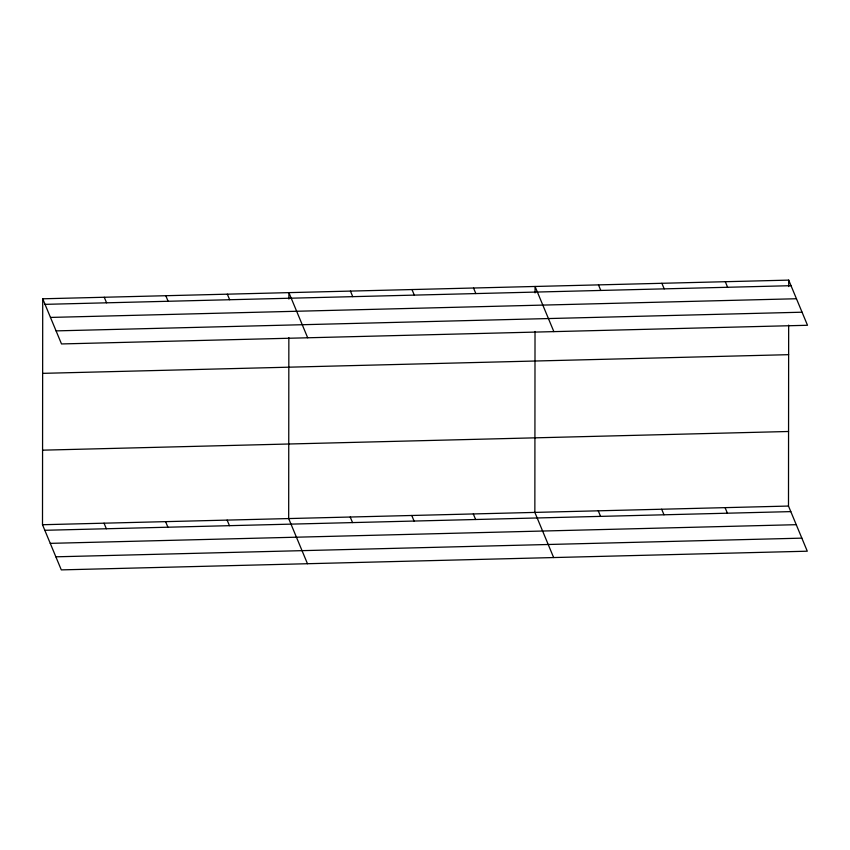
<?xml version="1.0" encoding="UTF-8"?>
<svg xmlns="http://www.w3.org/2000/svg" width="850" height="850" viewBox="0 0 850 850"><rect width="100%" height="100%" fill="white"/><g stroke="black" fill="none" stroke-linecap="round" stroke-linejoin="round"><path stroke-width="1.27" d="M788.662 325.114L788.492 506.058L807.287 551.204L61.296 569.883L42.5 524.726L42.713 298.796L788.704 280.118L807.5 325.274L61.508 343.942L42.713 298.796M288.851 337.62L288.681 518.564L307.477 563.72M288.883 299.062L288.894 292.634L307.689 337.779M535.022 331.457L534.852 512.401L553.648 557.558M535.064 292.899L535.064 286.471L553.86 331.617M788.704 286.546L788.704 280.118M45.029 304.353L791.021 285.685M50.469 317.422L796.461 298.743M56.068 330.884L802.06 312.205M42.649 373.352L788.63 354.673M42.574 450.171L788.566 431.492M42.5 524.726L788.492 506.058M44.816 530.294L790.808 511.615M50.256 543.362L796.248 524.684M55.856 556.814L801.847 538.146M725.294 281.701L727.611 287.268M661.884 283.294L664.201 288.862M725.082 507.641L727.398 513.209M598.474 284.877L600.791 290.445M661.672 509.224L663.988 514.792M598.262 510.818L600.578 516.386M473.524 288.012L475.841 293.569M411.984 289.553L414.301 295.109M473.312 513.942L475.628 519.509M350.434 291.093L352.75 296.65M411.761 515.483L414.078 521.05M350.221 517.023L352.538 522.591M227.343 294.174L229.659 299.731M165.803 295.715L168.119 301.272M227.131 520.104L229.447 525.672M104.263 297.256L106.579 302.812M165.591 521.645L167.907 527.212M104.04 523.186L106.356 528.753"/></g></svg>
